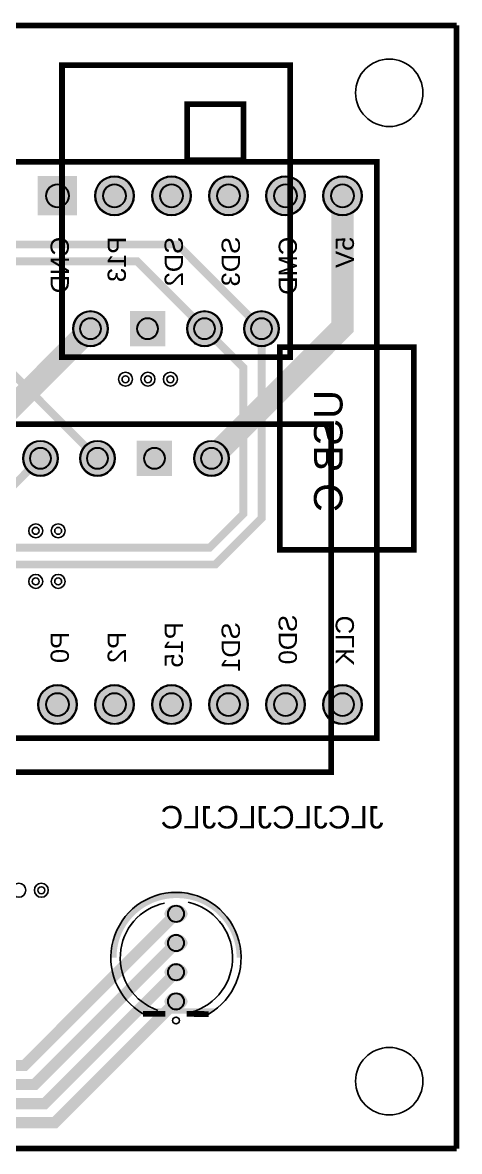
# Model space of a CAD drawing. Header units: millimetres. Extents: x -0.1 to 55.1, y -0.1 to 50.1.
# Drawn here: x 35.7 to 55.1, y -0.1 to 50.1 of the extents above; entities that cross this region are included whole.
import ezdxf

# ---------------------------------------------------------------- set-up
doc = ezdxf.new("R2010")
doc.units = ezdxf.units.MM
for name, color, linetype, true_color in [('BoardOutLine', 7, 'Continuous', 0xff00ff), ('BottomLayer', 7, 'Continuous', 0x0000ff), ('BottomSilkLayer', 7, 'Continuous', 0x66cc33), ('BottomSolderMaskLayer', 7, 'Continuous', 0xaa00ff), ('Document', 7, 'Continuous', 0xffffff), ('Hole', 7, 'Continuous', 0x222222), ('Multi-Layer', 7, 'Continuous', 0xc0c0c0), ('TopLayer', 7, 'Continuous', 0xff0000), ('TopSilkLayer', 7, 'Continuous', 0xffcc00), ('TopSolderMaskLayer', 7, 'Continuous', 0x800080)]:
    doc.layers.add(name, color=color, linetype=linetype, true_color=true_color)
doc.styles.get("Standard").update_dxf_attribs({"font": 'arial.ttf'})

msp = doc.modelspace()

# ---------------------------------------------------------------- hatches: boundary and pattern name
at = {"layer": 'BottomSolderMaskLayer'}
for points in [[(36.343001147482255, 41.53987770024878), (38.09382740814817, 41.53987770024878), (38.09382740814817, 43.290677801848915), (36.343001147482255, 43.290677801848915)], [(38.88304546609114, 42.41529083058174, 1), (40.633845567691345, 42.41529083058174, 1)], [(41.42305054610127, 42.41529083058174, 1), (43.17385064770148, 42.41529083058174, 1)], [(43.96280162560341, 42.41529083058174, 1), (45.71360172720362, 42.41529083058174, 1)], [(46.502806705613544, 42.41529083058174, 1), (48.25360680721375, 42.41529083058174, 1)], [(49.04281178562368, 42.41529083058174, 1), (50.79361188722388, 42.41529083058174, 1)], [(37.90271780543576, 36.499872999746, 1), (39.47752095504206, 36.499872999746, 1)], [(40.44277537888411, 37.28740580814497), (42.017578528490276, 37.28740580814497), (42.017578528490276, 35.71260265853857), (40.44277537888411, 35.71260265853857)], [(42.98272796545603, 36.499872999746, 1), (44.557531115062325, 36.499872999746, 1)], [(45.52273304546616, 36.499872999746, 1), (47.09753619507246, 36.499872999746, 1)], [(35.67259334518672, 30.725933451866922, 1), (37.247396494793016, 30.725933451866922, 1)], [(38.21259842519685, 30.725933451866922, 1), (39.78740157480315, 30.725933451866922, 1)], [(42.32751164168985, 31.51338752010838), (42.32751164168985, 29.9385843705021), (40.75270849208346, 29.9385843705021), (40.75270849208346, 31.51338752010838)], [(43.29260858521712, 30.725933451866922, 1), (44.86741173482341, 30.725933451866922, 1)], [(36.34304038608101, 19.765049530099077, 1), (38.09384048768121, 19.765049530099077, 1)], [(38.88304546609114, 19.765049530099077, 1), (40.633845567691345, 19.765049530099077, 1)], [(41.42305054610127, 19.765049530099077, 1), (43.17385064770148, 19.765049530099077, 1)], [(43.96280162560341, 19.765049530099077, 1), (45.71360172720362, 19.765049530099077, 1)], [(46.502806705613544, 19.765049530099077, 1), (48.25360680721375, 19.765049530099077, 1)], [(49.04281178562368, 19.765049530099077, 1), (50.79361188722388, 19.765049530099077, 1)], [(43.0255270510541, 10.450088900177775, -0.7853981633974483), (41.974726949453895, 10.450088900177775), (41.974726949453895, 10.450088900177775, -0.7853981633974483), (43.0255270510541, 10.450088900177775)], [(43.0255270510541, 9.150114300228552, -0.7853981633974483), (41.974726949453895, 9.150114300228552), (41.974726949453895, 9.150114300228552, -0.7853981633974483), (43.0255270510541, 9.150114300228552)], [(43.0255270510541, 7.850139700279442, -0.7853981633974483), (41.974726949453895, 7.850139700279442), (41.974726949453895, 7.850139700279442, -0.7853981633974483), (43.0255270510541, 7.850139700279442)], [(43.0255270510541, 6.550165100330219, -0.7853981633974483), (41.974726949453895, 6.550165100330219), (41.974726949453895, 6.550165100330219, -0.7853981633974483), (43.0255270510541, 6.550165100330219)]]:
    msp.add_hatch(color=256, dxfattribs=at).paths.add_polyline_path(points)
at = {"layer": 'Document'}
for points in [[(45.399974599949246, 8.50012700025411), (45.399974599949246, 8.550114300228643), (45.39894687220726, 8.627313812398143), (45.39586441741176, 8.704458607270908), (45.3907294203384, 8.781494006332537), (45.38354552055853, 8.858365408605891), (45.37431780986094, 8.935018329351351), (45.363052828641, 9.011398438683955), (45.34975856126766, 9.087451600081181), (45.33444443042117, 9.163123908754528), (45.31712129041671, 9.238361729854887), (45.297801419511416, 9.313111736488395), (45.27649851119895, 9.387320947513558), (45.25322766450745, 9.460936765092242), (45.22800537329522, 9.533907011970882), (45.200849514561014, 9.606179968461788), (45.17177933577341, 9.677704409101125), (45.14081544122837, 9.74842963895685), (45.107979777445735, 9.818305529559325), (45.07329561761321, 9.887282554431636), (45.03678754509201, 9.955311824193359), (44.99848143599138, 10.022345121211174), (44.95840444082933, 10.088334933775855), (44.91658496528839, 10.153234489776082), (44.873052650082855, 10.216997789850438), (44.82783834994916, 10.279579639990175), (44.780974111776914, 10.340935683572525), (44.732493151895824, 10.401022432798527), (44.68242983253208, 10.459797299517163), (44.63081963745208, 10.517218625410464), (44.57769914681444, 10.57324571152003), (44.52310601124077, 10.627838847093699), (44.46707892513109, 10.680959337731565), (44.40965759923802, 10.732569532811453), (44.35088273251927, 10.782632852175311), (44.29079598329304, 10.831113812056174), (44.2294399397108, 10.877978050228421), (44.16685808957095, 10.923192350362342), (44.10309478949648, 10.966724665567881), (44.03819523349648, 11.0085441411087), (43.972205420931914, 11.04862113627064), (43.90517212391387, 11.086927245371271), (43.83714285415226, 11.1234353178927), (43.76816582927995, 11.158119477725108), (43.69828993867759, 11.190955141507857), (43.627564708821865, 11.221919036052782), (43.556040268182414, 11.250989214840388), (43.48376731169151, 11.278145073574592), (43.41079706481287, 11.303367364786936), (43.33718124723396, 11.32663821147844), (43.26297203620902, 11.34794111979079), (43.1882220295754, 11.367260990696309), (43.112984208475154, 11.384584130700432), (43.037311899802035, 11.399898261546923), (42.961258738404695, 11.41319252892049), (42.88487862907209, 11.4244575101402), (42.80822570832652, 11.433685220838015), (42.73135430605316, 11.440869120617776), (42.65431890699165, 11.446004117691245), (42.57717411211888, 11.449086572486635), (42.499974599949155, 11.45011430022862), (42.422775087779655, 11.449086572486635), (42.34563029290689, 11.446004117691245), (42.268594893845375, 11.440869120617776), (42.19172349157179, 11.433685220838015), (42.11507057082645, 11.4244575101402), (42.03869046149384, 11.41319252892049), (41.9626373000965, 11.399898261546923), (41.88696499142338, 11.384584130700432), (41.81172717032314, 11.367260990696309), (41.73697716368952, 11.347941119790676), (41.66276795266435, 11.32663821147844), (41.58915213508567, 11.303367364786936), (41.51618188820703, 11.278145073574592), (41.44390893171612, 11.250989214840388), (41.37238449107667, 11.221919036052782), (41.30165926122095, 11.190955141507857), (41.23178337061859, 11.158119477725108), (41.162806345746276, 11.1234353178927), (41.09477707598444, 11.086927245371271), (41.027743778966624, 11.04862113627064), (40.96175396640206, 11.0085441411087), (40.89685441040183, 10.966724665567881), (40.83309111032736, 10.923192350362228), (40.77050926018751, 10.877978050228421), (40.70915321660527, 10.831113812056174), (40.64906646737927, 10.782632852175311), (40.59029160066052, 10.732569532811453), (40.53287027476722, 10.680959337731565), (40.47684318865777, 10.627838847093699), (40.4222500530841, 10.57324571152003), (40.36912956244646, 10.517218625410464), (40.31751936736646, 10.459797299517163), (40.26745604800249, 10.401022432798527), (40.2189750881214, 10.340935683572525), (40.17211084994938, 10.279579639990175), (40.12689654981568, 10.216997789850325), (40.08336423460992, 10.153234489776082), (40.04154475906921, 10.088334933775855), (40.00146776390716, 10.022345121211174), (39.96316165480653, 9.955311824193359), (39.9266535822851, 9.887282554431636), (39.891969422452576, 9.818305529559211), (39.85913375867017, 9.74842963895685), (39.82816986412513, 9.677704409101125), (39.799099685337524, 9.606179968461788), (39.77194382660309, 9.533907011970882), (39.74672153539109, 9.460936765092242), (39.723450688699586, 9.387320947513558), (39.70214778038712, 9.313111736488395), (39.6828279094816, 9.238361729854887), (39.665504769477366, 9.163123908754528), (39.650190638630875, 9.087451600081181), (39.636896371257535, 9.011398438683841), (39.6256313900376, 8.935018329351351), (39.61640367934001, 8.858365408605891), (39.609219779560135, 8.781494006332423), (39.60408478248678, 8.704458607270908), (39.601002327691276, 8.627313812398143), (39.59997459994929, 8.550114300228643), (39.59997459994929, 8.50012700025411), (39.849961899923755, 8.50012700025411), (39.85100433501293, 8.574449223197007), (39.85413082014725, 8.648712973336501), (39.85933889557282, 8.722859823872795), (39.86662446385162, 8.796831439976131), (39.875981793082246, 8.870569624682275), (39.887403521412125, 8.944016364678305), (39.90088066282783, 9.017113875944801), (39.91640261422572, 9.08980464921683), (39.933957163753576, 9.162031495229598), (39.95353050041831, 9.233737589711836), (39.97510722495099, 9.304866518092126), (39.99867036192336, 9.37536231988281), (40.02420137310287, 9.4451695327067), (40.051680172037095, 9.514233235932238), (40.08108513985667, 9.582499093882006), (40.112393142284645, 9.64991339858102), (40.145579547836405, 9.716423112011626), (40.180618247199845, 9.781975907840888), (40.21748167377473, 9.84652021258762), (40.25614082536231, 9.910005246198807), (40.29656528698183, 9.972381061999954), (40.338723254800016, 10.033598585990376), (40.38258156115239, 10.093609655452497), (40.42810570063784, 10.152367056843445), (40.4752598572652, 10.20982456294007), (40.524006932632346, 10.265936969208383), (40.57430857511258, 10.320660129368093), (40.62612521002802, 10.373950990124285), (40.67941607078433, 10.425767625039612), (40.73413923094404, 10.47606926751996), (40.79025163721258, 10.52481634288722), (40.847709143308975, 10.571970499514578), (40.906466544699924, 10.617494638999915), (40.96647761416193, 10.661352945352291), (41.02769513815247, 10.703510913170703), (41.09007095395373, 10.743935374790226), (41.153555987564914, 10.782594526377693), (41.21810029231165, 10.819457952952575), (41.28365308814068, 10.854496652315902), (41.35016280157129, 10.887683057868003), (41.4175771062703, 10.918991060295866), (41.48584296422018, 10.94839602811544), (41.55490666744572, 10.975874827049438), (41.62471388026961, 11.001405838228948), (41.695209682060295, 11.024968975201432), (41.76633861044047, 11.046545699734224), (41.83804470492282, 11.066119036398732), (41.910271550935704, 11.08367358592659), (41.98296232420762, 11.09919553732459), (42.056059835474116, 11.11267267874041), (42.12950657547003, 11.124094407070174), (42.2032447601764, 11.133451736300913), (42.27721637627974, 11.140737304579375), (42.35136322681592, 11.1459453800054), (42.42562697695553, 11.149071865139604), (42.49994919989831, 11.150114300228665), (42.499974599949155, 11.150114300228665), (42.549987299974646, 11.150114300228665), (42.62430952291743, 11.149071865139604), (42.698573273057036, 11.1459453800054), (42.772720123593444, 11.140737304579375), (42.84669173969678, 11.133451736300913), (42.920429924402924, 11.124094407070288), (42.99387666439907, 11.11267267874041), (43.06697417566534, 11.09919553732459), (43.13966494893725, 11.08367358592659), (43.211891794950134, 11.066119036398732), (43.283597889432485, 11.046545699734224), (43.35472681781266, 11.024968975201432), (43.425222619603346, 11.001405838228948), (43.495029832427235, 10.975874827049438), (43.56409353565277, 10.94839602811544), (43.632359393602655, 10.91899106029598), (43.69977369830167, 10.887683057868003), (43.766283411732275, 10.854496652316016), (43.83183620756131, 10.819457952952575), (43.89638051230827, 10.782594526377693), (43.95986554591923, 10.743935374790226), (44.02224136172049, 10.703510913170703), (44.083458885711025, 10.661352945352291), (44.14346995517303, 10.617494638999915), (44.20222735656398, 10.571970499514691), (44.25968486266038, 10.52481634288722), (44.31579726892892, 10.47606926751996), (44.37052042908863, 10.425767625039725), (44.423811289844934, 10.373950990124285), (44.475627924760374, 10.320660129368093), (44.52592956724061, 10.265936969208383), (44.574676642607756, 10.20982456294007), (44.62183079923511, 10.152367056843445), (44.667354938720564, 10.093609655452497), (44.71121324507294, 10.033598585990376), (44.753371212891125, 9.972381061999954), (44.79379567451065, 9.910005246198807), (44.83245482609823, 9.84652021258762), (44.86931825267311, 9.781975907840888), (44.90435695203655, 9.716423112011626), (44.93754335758854, 9.64991339858102), (44.96885136001629, 9.582499093882006), (44.99825632783586, 9.514233235932238), (45.02573512677009, 9.4451695327067), (45.0512661379496, 9.37536231988281), (45.07482927492197, 9.304866518092126), (45.096405999454646, 9.233737589711836), (45.11597933611938, 9.162031495229598), (45.13353388564724, 9.08980464921683), (45.149055837045125, 9.017113875944801), (45.16253297846083, 8.944016364678305), (45.17395470679071, 8.870569624682275), (45.183312036021334, 8.796831439976131), (45.19059760430014, 8.722859823872795), (45.195805679725936, 8.648712973336501), (45.198932164860025, 8.574449223197007), (45.1999745999492, 8.50012700025411)], [(43.94996189992389, 6.000127000253997), (41.0499618999238, 6.000127000253997), (40.69997459994943, 6.250114300228574), (44.34996189992398, 6.250114300228574)]]:
    msp.add_hatch(color=256, dxfattribs=at).paths.add_polyline_path(points)
at = {"layer": 'Multi-Layer'}
for points in [[(36.36840233680459, 41.565278130556294), (38.06842773685548, 41.565278130556294), (38.06842773685548, 43.265278130556226), (36.36840233680459, 43.265278130556226)], [(38.90844551689124, 42.41529083058174, 1), (40.608445516891244, 42.41529083058174, 1)], [(41.448450596901374, 42.41529083058174, 1), (43.14845059690138, 42.41529083058174, 1)], [(43.98820167640351, 42.41529083058174, 1), (45.688201676403516, 42.41529083058174, 1)], [(46.528206756413645, 42.41529083058174, 1), (48.22820675641365, 42.41529083058174, 1)], [(49.06821183642378, 42.41529083058174, 1), (50.76821183642378, 42.41529083058174, 1)], [(37.928117856235865, 36.499872999746, 1), (39.45212090424196, 36.499872999746, 1)], [(40.46817373634735, 37.26200152400304), (41.99217678435343, 37.26200152400304), (41.99217678435343, 35.73799847599696), (40.46817373634735, 35.73799847599696)], [(43.00812801625613, 36.499872999746, 1), (44.532131064262224, 36.499872999746, 1)], [(45.54813309626626, 36.499872999746, 1), (47.072136144272356, 36.499872999746, 1)], [(35.69799339598682, 30.725933451866922, 1), (37.221996443992914, 30.725933451866922, 1)], [(38.23799847599695, 30.725933451866922, 1), (39.76200152400305, 30.725933451866922, 1)], [(42.30210820421621, 31.487985775971538), (42.30210820421621, 29.96398272796546), (40.77810515621013, 29.96398272796546), (40.77810515621013, 31.487985775971538)], [(43.31800863601722, 30.725933451866922, 1), (44.84201168402331, 30.725933451866922, 1)], [(36.36844043688111, 19.765049530099077, 1), (38.06844043688111, 19.765049530099077, 1)], [(38.90844551689124, 19.765049530099077, 1), (40.608445516891244, 19.765049530099077, 1)], [(41.448450596901374, 19.765049530099077, 1), (43.14845059690138, 19.765049530099077, 1)], [(43.98820167640351, 19.765049530099077, 1), (45.688201676403516, 19.765049530099077, 1)], [(46.528206756413645, 19.765049530099077, 1), (48.22820675641365, 19.765049530099077, 1)], [(49.06821183642378, 19.765049530099077, 1), (50.76821183642378, 19.765049530099077, 1)], [(43.000127000254, 10.450088900177775, -0.7853981633974483), (42.000127000254, 10.450088900177775), (42.000127000254, 10.450088900177775, -0.7853981633974483), (43.000127000254, 10.450088900177775)], [(43.000127000254, 9.150114300228552, -0.7853981633974483), (42.000127000254, 9.150114300228552), (42.000127000254, 9.150114300228552, -0.7853981633974483), (43.000127000254, 9.150114300228552)], [(43.000127000254, 7.850139700279442, -0.7853981633974483), (42.000127000254, 7.850139700279442), (42.000127000254, 7.850139700279442, -0.7853981633974483), (43.000127000254, 7.850139700279442)], [(43.000127000254, 6.550165100330219, -0.7853981633974483), (42.000127000254, 6.550165100330219), (42.000127000254, 6.550165100330219, -0.7853981633974483), (43.000127000254, 6.550165100330219)]]:
    msp.add_hatch(color=256, dxfattribs=at).paths.add_polyline_path(points)
at = {"layer": 'TopSolderMaskLayer'}
for points in [[(36.343001147482255, 41.53987770024878), (38.09382740814817, 41.53987770024878), (38.09382740814817, 43.290677801848915), (36.343001147482255, 43.290677801848915)], [(38.88304546609114, 42.41529083058174, 1), (40.633845567691345, 42.41529083058174, 1)], [(41.42305054610127, 42.41529083058174, 1), (43.17385064770148, 42.41529083058174, 1)], [(43.96280162560341, 42.41529083058174, 1), (45.71360172720362, 42.41529083058174, 1)], [(46.502806705613544, 42.41529083058174, 1), (48.25360680721375, 42.41529083058174, 1)], [(49.04281178562368, 42.41529083058174, 1), (50.79361188722388, 42.41529083058174, 1)], [(37.90271780543576, 36.499872999746, 1), (39.47752095504206, 36.499872999746, 1)], [(40.44277537888411, 37.28740580814497), (42.017578528490276, 37.28740580814497), (42.017578528490276, 35.71260265853857), (40.44277537888411, 35.71260265853857)], [(42.98272796545603, 36.499872999746, 1), (44.557531115062325, 36.499872999746, 1)], [(45.52273304546616, 36.499872999746, 1), (47.09753619507246, 36.499872999746, 1)], [(35.67259334518672, 30.725933451866922, 1), (37.247396494793016, 30.725933451866922, 1)], [(38.21259842519685, 30.725933451866922, 1), (39.78740157480315, 30.725933451866922, 1)], [(42.32751164168985, 31.51338752010838), (42.32751164168985, 29.9385843705021), (40.75270849208346, 29.9385843705021), (40.75270849208346, 31.51338752010838)], [(43.29260858521712, 30.725933451866922, 1), (44.86741173482341, 30.725933451866922, 1)], [(36.34304038608101, 19.765049530099077, 1), (38.09384048768121, 19.765049530099077, 1)], [(38.88304546609114, 19.765049530099077, 1), (40.633845567691345, 19.765049530099077, 1)], [(41.42305054610127, 19.765049530099077, 1), (43.17385064770148, 19.765049530099077, 1)], [(43.96280162560341, 19.765049530099077, 1), (45.71360172720362, 19.765049530099077, 1)], [(46.502806705613544, 19.765049530099077, 1), (48.25360680721375, 19.765049530099077, 1)], [(49.04281178562368, 19.765049530099077, 1), (50.79361188722388, 19.765049530099077, 1)], [(43.0255270510541, 10.450088900177775, -0.7853981633974483), (41.974726949453895, 10.450088900177775), (41.974726949453895, 10.450088900177775, -0.7853981633974483), (43.0255270510541, 10.450088900177775)], [(43.0255270510541, 9.150114300228552, -0.7853981633974483), (41.974726949453895, 9.150114300228552), (41.974726949453895, 9.150114300228552, -0.7853981633974483), (43.0255270510541, 9.150114300228552)], [(43.0255270510541, 7.850139700279442, -0.7853981633974483), (41.974726949453895, 7.850139700279442), (41.974726949453895, 7.850139700279442, -0.7853981633974483), (43.0255270510541, 7.850139700279442)], [(43.0255270510541, 6.550165100330219, -0.7853981633974483), (41.974726949453895, 6.550165100330219), (41.974726949453895, 6.550165100330219, -0.7853981633974483), (43.0255270510541, 6.550165100330219)]]:
    msp.add_hatch(color=256, dxfattribs=at).paths.add_polyline_path(points)

# ---------------------------------------------------------------- linework, layer by layer
at = {"layer": 'BoardOutLine', "const_width": 0.25400050800101603}
for points in [[(0.00010160020315197471, 45), (-0.0005334010668320843, 45.00127000254008), (-0.0005334010668320843, 50), (55, 50)], [(55.000025400050845, 50), (55.000025400050845, -2.5400050844837097e-05)], [(55, 0), (-0.0005334010668320843, 0), (-0.0005334010668320843, 45.00127000254008), (0.00010160020315197471, 45)]]:
    msp.add_lwpolyline(points, dxfattribs=at)
at = {"layer": 'BottomLayer', "const_width": 1}
for points in [[(44.08125476250939, 30.72644145288291), (49.918186436372935, 36.56337312674623), (49.918186436372935, 42.41554483108962)], [(21.00076200152421, 32.999745999492006), (35.18999237998469, 32.999745999492006), (38.69011938023891, 36.499872999746)]]:
    msp.add_lwpolyline(points, dxfattribs=at)
at = {"layer": 'BottomSilkLayer', "const_width": 0.25400050800101603}
for points in [[(2.6740919481839, 18.526797053594123), (2.6740919481839, 18.27279654559311), (51.442189484379014, 18.27279654559311), (51.442189484379014, 43.92684785369579), (2.6740919481839, 43.92684785369579), (2.6740919481839, 18.526797053594123)], [(47.124180848361675, 35.67183134366269), (47.124180848361675, 26.65481330962666), (53.09319278638554, 26.65481330962666), (53.09319278638554, 35.67183134366269), (47.124180848361675, 35.67183134366269)]]:
    msp.add_lwpolyline(points, close=True, dxfattribs=at)
at = {"layer": 'BottomSolderMaskLayer'}
for points in [[(37.21854507314333, 42.930101241606735), (37.21828348248732, 42.930101241606735)], [(39.758288562497455, 42.930101241606735), (39.758550153153465, 42.930101241606735)], [(42.29829364250759, 42.930101241606735), (42.2985552331636, 42.930101241606735)], [(44.83804472200973, 42.930101241606735), (44.838306312665736, 42.930101241606735)], [(47.37804980201986, 42.930101241606735), (47.37831139267587, 42.930101241606735)], [(49.918316472686, 42.930101241606735), (49.91805488203022, 42.930101241606735)], [(37.21854507314333, 41.90048041955674), (37.21828348248732, 41.90048041955674)], [(39.758288562497455, 41.90048041955674), (39.758550153153465, 41.90048041955674)], [(42.29829364250759, 41.90048041955674), (42.2985552331636, 41.90048041955674)], [(44.83804472200973, 41.90048041955674), (44.838306312665736, 41.90048041955674)], [(47.37804980201986, 41.90048041955674), (47.37831139267587, 41.90048041955674)], [(49.918316472686, 41.90048041955674), (49.91805488203022, 41.90048041955674)], [(37.21828348248732, 20.279859941124073), (37.21854507314333, 20.279859941124073)], [(39.758288562497455, 20.279859941124073), (39.758550153153465, 20.279859941124073)], [(42.29829364250759, 20.279859941124073), (42.2985552331636, 20.279859941124073)], [(44.83804472200973, 20.279859941124073), (44.838306312665736, 20.279859941124073)], [(47.37804980201986, 20.279859941124073), (47.37831139267587, 20.279859941124073)], [(49.91805488203022, 20.279859941124073), (49.918316472686, 20.279859941124073)], [(37.21828348248732, 19.25023911907408), (37.21854507314333, 19.25023911907408)], [(39.758288562497455, 19.25023911907408), (39.758550153153465, 19.25023911907408)], [(42.29829364250759, 19.25023911907408), (42.2985552331636, 19.25023911907408)], [(44.83804472200973, 19.25023911907408), (44.838306312665736, 19.25023911907408)], [(47.37804980201986, 19.25023911907408), (47.37831139267587, 19.25023911907408)], [(49.91805488203022, 19.25023911907408), (49.918316472686, 19.25023911907408)]]:
    msp.add_lwpolyline(points, close=True, dxfattribs=at)
for centre, radius in [((39.75844551689124, 42.41529083058174), 0.8754000508001016), ((42.298450596901375, 42.41529083058174), 0.8754000508001016), ((44.838201676403514, 42.41529083058174), 0.8754000508001016), ((47.37820675641365, 42.41529083058174), 0.8754000508001016), ((49.91821183642378, 42.41529083058174), 0.8754000508001016), ((38.69011938023891, 36.499872999746), 0.7874015748031498), ((43.77012954025918, 36.499872999746), 0.7874015748031498), ((46.31013462026931, 36.499872999746), 0.7874015748031498), ((38.69014478028953, 36.49997459994927), 0.47244094488188987), ((41.23017526035051, 36.5), 0.47244094488188987), ((43.770154940309794, 36.49997459994927), 0.47244094488188987), ((46.31016002031993, 36.49997459994927), 0.47244094488188987), ((36.45999491998987, 30.725933451866922), 0.7874015748031498), ((36.46009652019302, 30.725984251968498), 0.47244094488188987), ((39, 30.725933451866922), 0.7874015748031498), ((39.00010160020315, 30.725984251968498), 0.47244094488188987), ((41.540106680213285, 30.725984251968498), 0.47244094488188987), ((44.080010160020265, 30.725933451866922), 0.7874015748031498), ((44.08011176022342, 30.725984251968498), 0.47244094488188987), ((37.21844043688111, 19.765049530099077), 0.8754000508001016), ((39.75844551689124, 19.765049530099077), 0.8754000508001016), ((42.298450596901375, 19.765049530099077), 0.8754000508001016), ((44.838201676403514, 19.765049530099077), 0.8754000508001016), ((47.37820675641365, 19.765049530099077), 0.8754000508001016), ((49.91821183642378, 19.765049530099077), 0.8754000508001016), ((42.499974599949155, 10.450088900177775), 0.3677933807480518), ((42.499974599949155, 9.150114300228552), 0.3677933807480518), ((42.499974599949155, 7.850139700279442), 0.3677933807480518), ((42.499974599949155, 6.550165100330219), 0.3677933807480518)]:
    msp.add_circle(centre, radius, dxfattribs=at)
for centre, start, end in [((37.21854507314333, 42.41529083058174), 450, 270), ((37.21828348248732, 42.41529083058174), 270, 450), ((39.758288562497455, 42.41529083058174), 450, 270), ((39.758550153153465, 42.41529083058174), 270, 450), ((42.29829364250759, 42.41529083058174), 450, 270), ((42.2985552331636, 42.41529083058174), 270, 450), ((44.83804472200973, 42.41529083058174), 450, 270), ((44.838306312665736, 42.41529083058174), 270, 450), ((47.37804980201986, 42.41529083058174), 450, 270), ((47.37831139267587, 42.41529083058174), 270, 450), ((49.918316472686, 42.41529083058174), 450, 270), ((49.91805488203022, 42.41529083058174), 270, 450), ((37.21828348248732, 19.765049530099077), 450, 270), ((37.21854507314333, 19.765049530099077), 270, 450), ((39.758288562497455, 19.765049530099077), 450, 270), ((39.758550153153465, 19.765049530099077), 270, 450), ((42.29829364250759, 19.765049530099077), 450, 270), ((42.2985552331636, 19.765049530099077), 270, 450), ((44.83804472200973, 19.765049530099077), 450, 270), ((44.838306312665736, 19.765049530099077), 270, 450), ((47.37804980201986, 19.765049530099077), 450, 270), ((47.37831139267587, 19.765049530099077), 270, 450), ((49.91805488203022, 19.765049530099077), 450, 270), ((49.918316472686, 19.765049530099077), 270, 450)]:
    msp.add_arc(centre, 0.5148104110249966, start, end, dxfattribs=at)
at = {"layer": 'Document'}
msp.add_circle((42.500127000254, 5.700025400050777), 0.15011430022860048, dxfattribs=at)
at = {"layer": 'Hole'}
for centre in [(40.249936499873, 34.250190500380995), (41.249936499873, 34.249936499873), (42.249936499873, 34.249936499873), (36.249936499873, 27.500127000253997), (37.249936499873, 27.500127000253997), (36.249936499873, 25.249936499873), (37.249936499873, 25.249936499873), (36.499364998730016, 11.499872999746003)]:
    msp.add_circle(centre, 0.15499110998222, dxfattribs=at)
at = {"layer": 'Multi-Layer'}
for points in [[(37.21854203708426, 42.915163830327735), (37.21828803657604, 42.915163830327735)], [(39.7582931165864, 42.915163830327735), (39.758547117094395, 42.915163830327735)], [(42.298298196596534, 42.915163830327735), (42.29855219710453, 42.915163830327735)], [(44.83804927609867, 42.915163830327735), (44.838303276606666, 42.915163830327735)], [(47.378054356108805, 42.915163830327735), (47.3783083566168, 42.915163830327735)], [(49.91831343662693, 42.915163830327735), (49.91805943611894, 42.915163830327735)], [(37.21854203708426, 41.91541783083574), (37.21828803657604, 41.91541783083574)], [(39.7582931165864, 41.91541783083574), (39.758547117094395, 41.91541783083574)], [(42.298298196596534, 41.91541783083574), (42.29855219710453, 41.91541783083574)], [(44.83804927609867, 41.91541783083574), (44.838303276606666, 41.91541783083574)], [(47.378054356108805, 41.91541783083574), (47.3783083566168, 41.91541783083574)], [(49.91831343662693, 41.91541783083574), (49.91805943611894, 41.91541783083574)], [(37.21828803657604, 20.264922529845077), (37.21854203708426, 20.264922529845077)], [(39.7582931165864, 20.264922529845077), (39.758547117094395, 20.264922529845077)], [(42.298298196596534, 20.264922529845077), (42.29855219710453, 20.264922529845077)], [(44.83804927609867, 20.264922529845077), (44.838303276606666, 20.264922529845077)], [(47.378054356108805, 20.264922529845077), (47.3783083566168, 20.264922529845077)], [(49.91805943611894, 20.264922529845077), (49.91831343662693, 20.264922529845077)], [(37.21828803657604, 19.265176530353077), (37.21854203708426, 19.265176530353077)], [(39.7582931165864, 19.265176530353077), (39.758547117094395, 19.265176530353077)], [(42.298298196596534, 19.265176530353077), (42.29855219710453, 19.265176530353077)], [(44.83804927609867, 19.265176530353077), (44.838303276606666, 19.265176530353077)], [(47.378054356108805, 19.265176530353077), (47.3783083566168, 19.265176530353077)], [(49.91805943611894, 19.265176530353077), (49.91831343662693, 19.265176530353077)]]:
    msp.add_lwpolyline(points, close=True, dxfattribs=at)
for centre, radius in [((52, 47.000000000000114), 1.5000000000000002), ((39.75844551689124, 42.41529083058174), 0.8500000000000001), ((42.298450596901375, 42.41529083058174), 0.8500000000000001), ((44.838201676403514, 42.41529083058174), 0.8500000000000001), ((47.37820675641365, 42.41529083058174), 0.8500000000000001), ((49.91821183642378, 42.41529083058174), 0.8500000000000001), ((38.69011938023891, 36.499872999746), 0.7620015240030481), ((43.77012954025918, 36.499872999746), 0.7620015240030481), ((46.31013462026931, 36.499872999746), 0.7620015240030481), ((38.69014478028953, 36.49997459994927), 0.45720091440182886), ((41.23017526035051, 36.5), 0.45720091440182886), ((43.770154940309794, 36.49997459994927), 0.45720091440182886), ((46.31016002031993, 36.49997459994927), 0.45720091440182886), ((40.249936499873, 34.250190500380995), 0.31000762001524007), ((41.249936499873, 34.249936499873), 0.31000762001524007), ((42.249936499873, 34.249936499873), 0.31000762001524007), ((36.45999491998987, 30.725933451866922), 0.7620015240030481), ((36.46009652019302, 30.725984251968498), 0.45720091440182886), ((39, 30.725933451866922), 0.7620015240030481), ((39.00010160020315, 30.725984251968498), 0.45720091440182886), ((41.540106680213285, 30.725984251968498), 0.45720091440182886), ((44.080010160020265, 30.725933451866922), 0.7620015240030481), ((44.08011176022342, 30.725984251968498), 0.45720091440182886), ((36.249936499873, 27.500127000253997), 0.31000762001524007), ((37.249936499873, 27.500127000253997), 0.31000762001524007), ((36.249936499873, 25.249936499873), 0.31000762001524007), ((37.249936499873, 25.249936499873), 0.31000762001524007), ((37.21844043688111, 19.765049530099077), 0.8500000000000001), ((39.75844551689124, 19.765049530099077), 0.8500000000000001), ((42.298450596901375, 19.765049530099077), 0.8500000000000001), ((44.838201676403514, 19.765049530099077), 0.8500000000000001), ((47.37820675641365, 19.765049530099077), 0.8500000000000001), ((49.91821183642378, 19.765049530099077), 0.8500000000000001), ((35.499364998730016, 11.499872999746003), 0.31000762001524007), ((36.499364998730016, 11.499872999746003), 0.31000762001524007), ((42.499974599949155, 10.450088900177775), 0.3500127000254001), ((42.499974599949155, 9.150114300228552), 0.3500127000254001), ((42.499974599949155, 7.850139700279442), 0.3500127000254001), ((42.499974599949155, 6.550165100330219), 0.3500127000254001), ((52, 3.0000000000001137), 1.5000000000000002)]:
    msp.add_circle(centre, radius, dxfattribs=at)
for centre, start, end in [((37.21854203708426, 42.41529083058174), 450, 270), ((37.21828803657604, 42.41529083058174), 270, 450), ((39.7582931165864, 42.41529083058174), 450, 270), ((39.758547117094395, 42.41529083058174), 270, 450), ((42.298298196596534, 42.41529083058174), 450, 270), ((42.29855219710453, 42.41529083058174), 270, 450), ((44.83804927609867, 42.41529083058174), 450, 270), ((44.838303276606666, 42.41529083058174), 270, 450), ((47.378054356108805, 42.41529083058174), 450, 270), ((47.3783083566168, 42.41529083058174), 270, 450), ((49.91831343662693, 42.41529083058174), 450, 270), ((49.91805943611894, 42.41529083058174), 270, 450), ((37.21828803657604, 19.765049530099077), 450, 270), ((37.21854203708426, 19.765049530099077), 270, 450), ((39.7582931165864, 19.765049530099077), 450, 270), ((39.758547117094395, 19.765049530099077), 270, 450), ((42.298298196596534, 19.765049530099077), 450, 270), ((42.29855219710453, 19.765049530099077), 270, 450), ((44.83804927609867, 19.765049530099077), 450, 270), ((44.838303276606666, 19.765049530099077), 270, 450), ((47.378054356108805, 19.765049530099077), 450, 270), ((47.3783083566168, 19.765049530099077), 270, 450), ((49.91805943611894, 19.765049530099077), 450, 270), ((49.91831343662693, 19.765049530099077), 270, 450)]:
    msp.add_arc(centre, 0.4998729997459995, start, end, dxfattribs=at)
at = {"layer": 'TopLayer'}
for points, const_width in [([(38.99923799847602, 30.72644145288291), (30.975361950723936, 38.75031750063499), (28.99923799847602, 38.75031750063499), (27.000254000507994, 40.74930149860302), (23.347726695453503, 40.74930149860302), (21.978663957327853, 42.41554483108962)], 0.3500127000254001), ([(27.05867411734812, 42.41554483108962), (29.974599949199956, 39.49961899923812), (40.76962153924319, 39.49961899923812), (43.413766827533664, 36.85547371094742)], 0.3500127000254001), ([(29.59867919735825, 42.41554483108962), (31.76530353060707, 40.24892049784103), (42.560325120650305, 40.24892049784103), (45.953771907543796, 36.85547371094742)], 0.3500127000254001), ([(27, 26.749987299974578), (27.000254000507994, 26.74879349758703), (44.00050800101599, 26.74879349758703), (45.49911099822202, 28.249936499873), (45.49911099822202, 34.77012954025906), (43.76936753873497, 36.499872999746)], 0.3500127000254001), ([(27.000254000507994, 25.999491998984013), (27.000254000507994, 25.999491998984013), (44.249428498857014, 25.999491998984013), (46.311912623825265, 28.061976123952263), (46.311912623825265, 36.499872999746)], 0.3500127000254001), ([(36.45923291846589, 30.72644145288291), (33.250012700025536, 27.5)], 0.3500127000254001), ([(12.498704597409187, 10.450977901955866), (19.250038100076154, 3.6996443992889), (35.749911099822384, 3.6996443992889), (42.50124460248935, 10.450977901955866)], 0.5), ([(12.498704597409187, 9.150495300990656), (18.797917195834316, 2.8512827025654133), (36.202032004063994, 2.8512827025654133), (42.50124460248935, 9.150495300990656)], 0.5), ([(12.498704597409187, 7.850012700025445), (18.34833629667264, 2.000381000762104), (36.651612903225896, 2.000381000762104), (42.50124460248935, 7.850012700025445)], 0.5), ([(12.498704597409187, 6.5495300990602345), (17.89875539751074, 1.1494792989586813), (37.10119380238757, 1.1494792989586813), (42.50124460248935, 6.5495300990602345)], 0.5)]:
    msp.add_lwpolyline(points, dxfattribs=dict(at, const_width=const_width))
at = {"layer": 'TopSilkLayer', "const_width": 0.25400050800101603}
for points in [[(37.420167640335194, 48.229997459994934), (47.58018796037595, 48.229997459994934), (47.58018796037595, 35.229997459994934), (37.420167640335194, 35.229997459994934), (37.420167640335194, 48.229997459994934)], [(43.00005080010146, 46.5), (45.50017780035569, 46.5), (45.50017780035569, 43.999872999746), (43.00005080010146, 43.999872999746), (43.00005080010146, 46.5)], [(49.41412242824481, 32.24998729997458), (49.41412242824481, 16.755956311912655), (28.459080518161045, 16.755956311912655), (28.459080518161045, 32.24998729997458), (49.41412242824481, 32.24998729997458)]]:
    msp.add_lwpolyline(points, close=True, dxfattribs=at)
for points in [[(42.02377444754893, 5.996545593091241), (41.02877825755672, 6.000355600711259)], [(43.94947929895852, 5.989179578359199), (42.97193294386602, 5.992913385826796)]]:
    msp.add_lwpolyline(points, dxfattribs=at)
at = {"layer": 'TopSilkLayer'}
for centre, radius, start, end in [((42.49872707603345, 8.503151827364263), 2.9025400050800108, 299.98819861671564, 239.57332049928806), ((42.49992678725994, 8.500126894545929), 2.482931165862332, 101.8521080011585, 250.92940689414758), ((42.500020334659894, 8.500130876245066), 2.5233426466852937, 285.6327142841092, 77.57133883069417)]:
    msp.add_arc(centre, radius, start, end, dxfattribs=at)
at = {"layer": 'TopSolderMaskLayer'}
for points in [[(37.21854507314333, 42.930101241606735), (37.21828348248732, 42.930101241606735)], [(39.758288562497455, 42.930101241606735), (39.758550153153465, 42.930101241606735)], [(42.29829364250759, 42.930101241606735), (42.2985552331636, 42.930101241606735)], [(44.83804472200973, 42.930101241606735), (44.838306312665736, 42.930101241606735)], [(47.37804980201986, 42.930101241606735), (47.37831139267587, 42.930101241606735)], [(49.918316472686, 42.930101241606735), (49.91805488203022, 42.930101241606735)], [(37.21854507314333, 41.90048041955674), (37.21828348248732, 41.90048041955674)], [(39.758288562497455, 41.90048041955674), (39.758550153153465, 41.90048041955674)], [(42.29829364250759, 41.90048041955674), (42.2985552331636, 41.90048041955674)], [(44.83804472200973, 41.90048041955674), (44.838306312665736, 41.90048041955674)], [(47.37804980201986, 41.90048041955674), (47.37831139267587, 41.90048041955674)], [(49.918316472686, 41.90048041955674), (49.91805488203022, 41.90048041955674)], [(37.21828348248732, 20.279859941124073), (37.21854507314333, 20.279859941124073)], [(39.758288562497455, 20.279859941124073), (39.758550153153465, 20.279859941124073)], [(42.29829364250759, 20.279859941124073), (42.2985552331636, 20.279859941124073)], [(44.83804472200973, 20.279859941124073), (44.838306312665736, 20.279859941124073)], [(47.37804980201986, 20.279859941124073), (47.37831139267587, 20.279859941124073)], [(49.91805488203022, 20.279859941124073), (49.918316472686, 20.279859941124073)], [(37.21828348248732, 19.25023911907408), (37.21854507314333, 19.25023911907408)], [(39.758288562497455, 19.25023911907408), (39.758550153153465, 19.25023911907408)], [(42.29829364250759, 19.25023911907408), (42.2985552331636, 19.25023911907408)], [(44.83804472200973, 19.25023911907408), (44.838306312665736, 19.25023911907408)], [(47.37804980201986, 19.25023911907408), (47.37831139267587, 19.25023911907408)], [(49.91805488203022, 19.25023911907408), (49.918316472686, 19.25023911907408)]]:
    msp.add_lwpolyline(points, close=True, dxfattribs=at)
for centre, radius in [((39.75844551689124, 42.41529083058174), 0.8754000508001016), ((42.298450596901375, 42.41529083058174), 0.8754000508001016), ((44.838201676403514, 42.41529083058174), 0.8754000508001016), ((47.37820675641365, 42.41529083058174), 0.8754000508001016), ((49.91821183642378, 42.41529083058174), 0.8754000508001016), ((38.69011938023891, 36.499872999746), 0.7874015748031498), ((43.77012954025918, 36.499872999746), 0.7874015748031498), ((46.31013462026931, 36.499872999746), 0.7874015748031498), ((38.69014478028953, 36.49997459994927), 0.47244094488188987), ((41.23017526035051, 36.5), 0.47244094488188987), ((43.770154940309794, 36.49997459994927), 0.47244094488188987), ((46.31016002031993, 36.49997459994927), 0.47244094488188987), ((36.45999491998987, 30.725933451866922), 0.7874015748031498), ((36.46009652019302, 30.725984251968498), 0.47244094488188987), ((39, 30.725933451866922), 0.7874015748031498), ((39.00010160020315, 30.725984251968498), 0.47244094488188987), ((41.540106680213285, 30.725984251968498), 0.47244094488188987), ((44.080010160020265, 30.725933451866922), 0.7874015748031498), ((44.08011176022342, 30.725984251968498), 0.47244094488188987), ((37.21844043688111, 19.765049530099077), 0.8754000508001016), ((39.75844551689124, 19.765049530099077), 0.8754000508001016), ((42.298450596901375, 19.765049530099077), 0.8754000508001016), ((44.838201676403514, 19.765049530099077), 0.8754000508001016), ((47.37820675641365, 19.765049530099077), 0.8754000508001016), ((49.91821183642378, 19.765049530099077), 0.8754000508001016), ((42.499974599949155, 10.450088900177775), 0.3677933807480518), ((42.499974599949155, 9.150114300228552), 0.3677933807480518), ((42.499974599949155, 7.850139700279442), 0.3677933807480518), ((42.499974599949155, 6.550165100330219), 0.3677933807480518)]:
    msp.add_circle(centre, radius, dxfattribs=at)
for centre, start, end in [((37.21854507314333, 42.41529083058174), 450, 270), ((37.21828348248732, 42.41529083058174), 270, 450), ((39.758288562497455, 42.41529083058174), 450, 270), ((39.758550153153465, 42.41529083058174), 270, 450), ((42.29829364250759, 42.41529083058174), 450, 270), ((42.2985552331636, 42.41529083058174), 270, 450), ((44.83804472200973, 42.41529083058174), 450, 270), ((44.838306312665736, 42.41529083058174), 270, 450), ((47.37804980201986, 42.41529083058174), 450, 270), ((47.37831139267587, 42.41529083058174), 270, 450), ((49.918316472686, 42.41529083058174), 450, 270), ((49.91805488203022, 42.41529083058174), 270, 450), ((37.21828348248732, 19.765049530099077), 450, 270), ((37.21854507314333, 19.765049530099077), 270, 450), ((39.758288562497455, 19.765049530099077), 450, 270), ((39.758550153153465, 19.765049530099077), 270, 450), ((42.29829364250759, 19.765049530099077), 450, 270), ((42.2985552331636, 19.765049530099077), 270, 450), ((44.83804472200973, 19.765049530099077), 450, 270), ((44.838306312665736, 19.765049530099077), 270, 450), ((47.37804980201986, 19.765049530099077), 450, 270), ((47.37831139267587, 19.765049530099077), 270, 450), ((49.91805488203022, 19.765049530099077), 450, 270), ((49.918316472686, 19.765049530099077), 270, 450)]:
    msp.add_arc(centre, 0.5148104110249966, start, end, dxfattribs=at)

# ---------------------------------------------------------------- texts
at = {"layer": 'BottomSilkLayer', "text_generation_flag": 2}
for s, height, p in [('GND', 0.8128016256032513, (37.726187452374916, 40.59309118618239)), ('P13', 0.8128016256032513, (40.26619253238505, 40.593345186690385)), ('SD2', 0.8128016256032513, (42.80619761239541, 40.59309118618239)), ('SD3', 0.8128016256032513, (45.34620269240554, 40.59309118618239)), ('CMD', 0.8128016256032513, (47.88620777241567, 40.59309118618239)), ('5V', 0.8128016256032513, (50.426212852425806, 40.59309118618239)), ('USB C', 1.27000254000508, (49.91821183642378, 33.766827533655146)), ('SD0', 0.8128016256032513, (47.88620777241567, 23.765557531115064)), ('CLK', 0.8128016256032513, (50.426212852425806, 23.727457454914884)), ('P15', 0.8128016256032513, (42.80619761239541, 23.43180086360178)), ('SD1', 0.8128016256032513, (45.34620269240554, 23.432816865633754)), ('P0', 0.8128016256032513, (37.726187452374916, 23.00254000508005)), ('P2', 0.8128016256032513, (40.26619253238505, 23.00254000508005))]:
    msp.add_text(s, height=height, rotation=90, dxfattribs=at).set_placement(p)
msp.add_text('JLCJLCJLCJLC', height=1, dxfattribs=at).set_placement((51.750063500127, 14.249936499873002))

doc.saveas('drawing.dxf')
